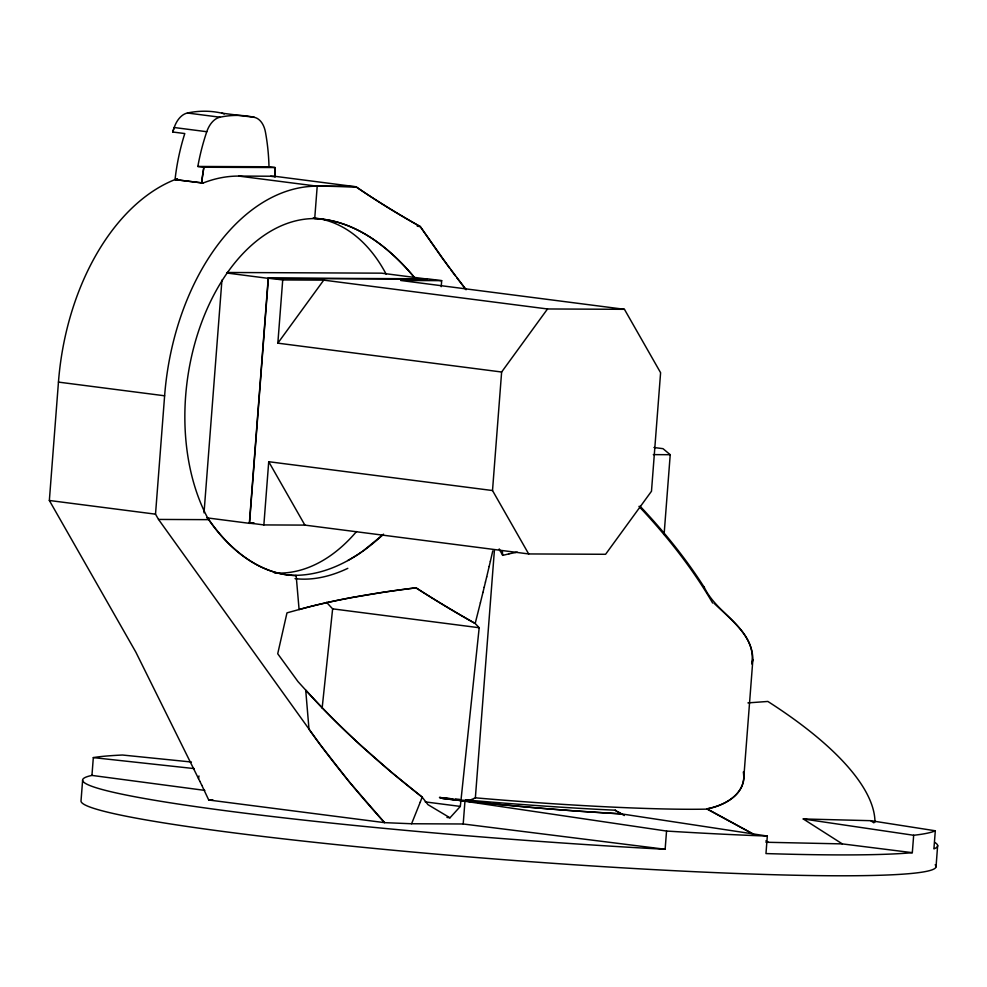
<?xml version="1.0" encoding="UTF-8"?>
<svg xmlns="http://www.w3.org/2000/svg" width="987" height="987" viewBox="0 0 987 987"><rect width="100%" height="100%" fill="white"/><g stroke="black" fill="none" stroke-linecap="round" stroke-linejoin="round"><path stroke-width="1.48" d="M753.723 834.299L707.111 808.822C724.877 805.885 746.863 793.264 743.593 772.29M707.111 808.822C723.274 805.515 742.952 796.139 743.816 777.3L752.884 659.526C752.267 627.164 716.55 613.84 704.175 587.092M936.034 866.833L937.65 845.489M199.867 781.346L135.848 652.148L49.35 500.483L58.455 382.105A211.218 135.799 -82.7 0 1 177.216 178.733M82.624 780.31L81.008 800.975A428.79 26.18 4.4 0 0 522.049 861.071A428.79 26.18 4.4 0 0 935.158 864.797M450.134 798.495A237.164 14.484 4.4 0 1 439.536 797.496L666.546 831.054L665.139 849.276A428.79 26.18 4.4 0 1 233.228 811.709A428.79 26.18 4.4 0 1 91.951 775.412L93.321 757.609A428.753 21.356 3.6 0 1 122.474 755.018L191.416 762.013M665.139 849.276L463.199 823.985L411.591 823.75L384.56 822.652L349.423 782.037L319.689 743.976L158.525 519.433L155.514 514.165L164.619 395.787A211.218 135.799 -82.7 0 1 317.197 186.185A317.481 19.382 4.4 0 1 355.974 186.765A383.77 107.386 21.5 0 0 420.265 226.591L441.732 257.422L466.086 289.734A558.494 315.026 42.3 0 1 463.952 286.946L456.722 277.631M204.025 512.845L221.927 280.123M441.682 280.653L400.648 280.468L624.438 309.313L660.599 372.716L651.482 491.242L605.586 554.287L528.674 553.941L304.884 525.109L263.862 524.924L249.378 523.061L268.23 278.087L427.198 278.79L441.682 280.653L441.214 286.674M206.727 517.83L249.514 523.344L268.365 278.371L427.334 279.074L381.488 273.165L227.109 272.486M263.862 524.924L268.723 461.706L492.513 490.539L528.674 553.941M547.514 308.968L501.63 372.013L277.84 343.168L282.714 279.95L323.736 280.135L547.514 308.968L624.438 309.313M449.665 268.242L420.277 226.591A383.153 107.213 21.5 0 1 355.986 186.765A317.752 19.395 4.4 0 0 317.209 186.185L314.717 218.583A178.659 114.862 -82.7 0 0 200.139 326.524A178.659 114.862 -82.7 0 0 208.59 519.655L158.525 519.433M463.199 823.985L464.951 801.271M492.513 490.539L501.63 372.013M473.686 798.594L475.364 797.829L494.45 549.697M664.091 534.522L670.222 454.699L662.993 448.666L653.949 447.506M624.277 815.546L621.452 813.893L579.566 811.228A234.524 16.952 5.2 0 1 531.512 807.44L488.417 803.418A234.869 16.976 5.2 0 1 442.534 798.471A234.684 16.964 5.2 0 0 621.452 813.893L767.318 836.063L765.974 853.57A428.79 26.18 4.4 0 0 912.321 852.669L913.666 835.273A428.753 30.979 5.2 0 0 935.306 830.783L933.912 848.882A428.79 26.18 4.4 0 0 934.923 842.528M322.144 708.111L332.631 608.843L326.463 602.28M446.938 817.409L449.986 817.804L460.324 806.416L460.867 801.259M439.536 797.496L460.978 800.26L479.188 627.732L475.191 623.476A453.415 162.324 26.1 0 1 416.008 587.833A453.082 162.213 26.1 0 0 475.179 623.476L480.41 602.736M752.884 659.526L751.835 663.955M198.523 778.669L198.955 775.942M492.784 550.882L490.366 561.332M489.145 566.526L490.379 561.245M489.17 566.439L486.69 576.914M485.444 582.096L486.714 576.803M484.198 587.29L485.468 581.985M482.939 592.459L484.222 587.179M482.964 592.36L480.385 602.81M355.974 186.765L274.349 176.241L238.78 176.081A211.218 135.799 -82.7 0 0 203.051 183.039L175.032 179.609A158.648 101.994 -82.7 0 1 184.791 133.553L172.725 131.999L174.205 127.52A23.799 15.298 -82.7 0 1 187.419 113.011A190.405 122.413 -82.7 0 1 221.865 113.16L254.449 117.354A23.799 15.298 -82.7 0 1 265.417 131.974A158.648 101.994 -82.7 0 1 268.995 166.766L275.028 167.543L275.077 176.821L270.648 176.254M420.252 802.172L422.177 797.126A521.296 216.807 29.9 0 1 305.711 690.098L297.975 681.585L277.717 653.739L286.983 612.853L298.999 609.559A316.815 60.343 -2 0 1 351.754 597.554L382.697 592.36A309.03 58.862 -2 0 1 415.996 587.833A313.878 59.788 -2 0 0 299.098 609.571L296.137 575.322C329.177 574.779 359.243 556.779 382.857 534.794M420.252 802.16L411.591 823.75M751.724 663.437C756.387 637.799 730.479 619.022 714.082 603.304M277.84 343.168L323.736 280.135M383.561 534.14L363.031 551.03M361.698 551.955L357.689 554.632M356.887 555.15L349.521 559.58M347.843 560.517L348.682 560.048M471.675 799.519L469.997 800.297L460.978 800.26M471.675 799.519L473.686 798.594M288.327 575.372L291.288 574.619M500.175 550.795L502.679 555.36L508.885 553.892M508.848 553.904L515.239 552.547M515.152 552.56L517.287 552.14M747.936 702.892L767.861 701.449L771.155 703.583A347.794 113.049 19.3 0 1 874.963 822.171M254.449 117.354A190.405 122.413 -82.7 0 0 219.99 117.206A23.799 15.298 -82.7 0 0 206.776 131.715A158.648 101.994 -82.7 0 0 197.844 166.458L268.995 166.766M175.032 179.609L203.051 183.039M653.308 454.625L670.222 454.699M249.378 523.061L253.967 523.073M249.514 523.344L254.103 523.357M765.998 842.367A302.614 18.469 4.4 0 0 768.367 842.306L842.33 843.897L912.321 852.669M842.33 843.897L803.245 818.963L870.719 820.678L935.306 830.783M93.321 757.609L194.291 768.602M187.419 113.011L219.99 117.206M206.776 131.715L174.205 127.52A158.648 101.994 -82.7 0 0 172.725 131.999M197.844 166.458L203.877 167.235L275.028 167.543A158.648 101.994 -82.7 0 1 275.077 176.821L274.349 176.241M238.78 176.081L317.197 186.185M417.267 226.208L420.277 226.591M268.23 278.087L282.714 279.95M227.109 273.054L268.365 278.371M58.455 382.105L164.619 395.787M49.35 500.483L155.514 514.165M332.631 608.843L479.188 627.732M425.212 801.888L460.324 806.416M91.951 775.412L204.815 790.39M803.245 818.963L913.666 835.273M753.044 834.015L707.111 809.118A230.267 14.052 4.4 0 1 475.364 797.829M765.813 840.924L768.367 842.306M619.478 812.733L621.44 813.893M615.16 810.204L615.937 810.66L615.16 810.204A237.164 14.484 4.4 0 1 465.728 799.914M617.899 811.807L619.096 812.498M615.715 810.524L618.306 812.042M618.689 812.264L621.057 813.658M449.986 817.804L427.926 804.627L422.177 797.126L391.851 772.587L361.39 745.901A517.632 215.277 29.9 0 1 305.711 690.098L309.005 729.257A658.329 326.993 36.1 0 0 384.585 822.652L208.726 800.001L201.829 785.344M870.719 820.678L873.89 822.85M640.045 506.183L644.906 511.365A405.546 188.788 33.5 0 1 704.089 587.08M414.491 277.544C389.594 247.638 355.234 220.064 314.717 218.583C355.406 220.064 389.877 247.86 414.811 277.939M455.291 275.755L451.059 270.117M268.723 461.706L304.884 525.109M500.175 550.795L499.225 548.945M199.855 781.346L201.841 785.356M502.321 550.943L502.679 555.36M743.421 771.785L743.816 777.3M459.584 799.371A237.164 14.484 4.4 0 1 455.525 799.001M347.806 568.339A171.17 105.991 -63.8 0 1 295.027 578.629M638.959 506.368A405.78 188.184 33.7 0 1 712.639 603.045M221.865 113.16A23.799 15.298 -82.7 0 1 224.246 114.023M176.513 179.622A211.218 135.799 -82.7 0 1 177.672 179.178M208.652 519.557A176.858 113.468 81.7 0 0 296.149 575.495A176.981 113.53 81.6 0 1 208.701 519.47M313.261 217.856A178.659 114.862 -82.7 0 1 386.225 274.287M356.517 531.537A178.659 114.862 -82.7 0 1 274.46 572.953M767.318 836.063A428.74 30.979 5.2 0 1 666.546 831.054M201.693 182.04L201.582 183.039A158.648 101.994 -82.7 0 1 203.877 167.235L201.693 182.04M208.738 800.001A316.333 19.308 4.4 0 0 212.921 799.976A315.926 19.284 4.4 0 1 208.738 800.001"/></g></svg>
